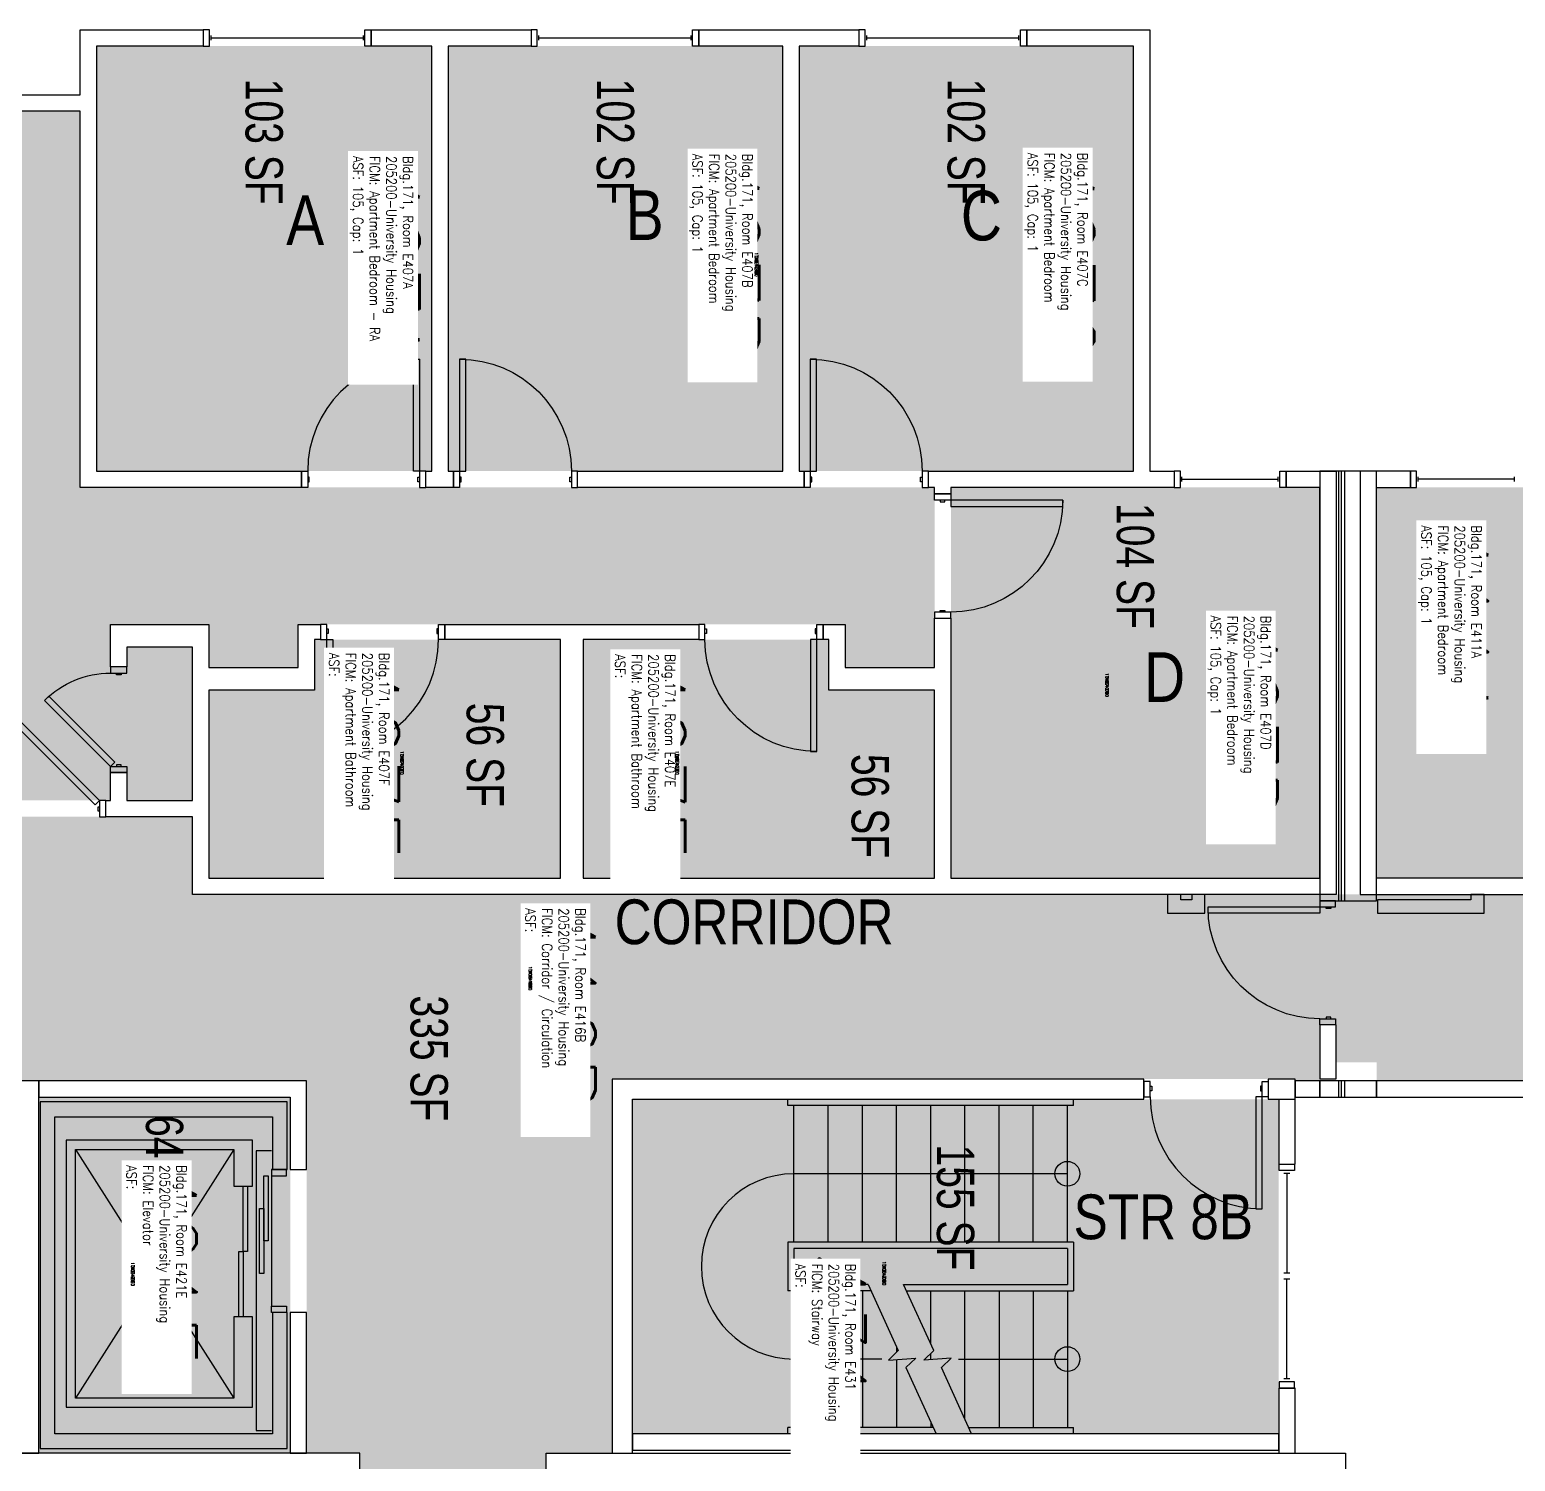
# Model space of a CAD drawing. Header units: inches. Extents: x 9163 to 12690, y -254 to 1288.
# Drawn here: x 11152.6 to 11630.7, y 826.9 to 1287.5 of the extents above; entities that cross this region are included whole.
import ezdxf
from ezdxf.enums import TextEntityAlignment as Align

# ---------------------------------------------------------------- set-up
doc = ezdxf.new("R2010")
doc.units = ezdxf.units.IN
doc.header["$LTSCALE"] = 48
doc.header["$MEASUREMENT"] = 0
for name, color, linetype in [('A-AREA-IDEN', 1, 'Continuous'), ('A-DOOR', 2, 'Continuous'), ('A-FLOR', 3, 'Continuous'), ('A-GLAZ', 1, 'Continuous'), ('A-IDEN-RNUM', 7, 'Continuous'), ('A-IDEN-SNUM', 4, 'Continuous'), ('A-IDEN-VNUM', 4, 'Continuous'), ('A-ROOM', 1, 'Continuous'), ('A-WALL', 5, 'Continuous'), ('AREA-TEXT', 3, 'Continuous'), ('Rooms-Category-Color', 7, 'Continuous'), ('Rooms-College-Color', 7, 'Continuous'), ('Rooms-Department-Color', 7, 'Continuous'), ('Rooms-Division-Color', 7, 'Continuous'), ('Rooms-Information', 7, 'Continuous')]:
    doc.layers.add(name, color=color, linetype=linetype)
doc.styles.add('AREA', font='arial.ttf', dxfattribs={"width": 0.75, "height": 12})
doc.styles.add('DIMS', font='ARIALN.TTF')
doc.styles.add('ROOMSNUMBER', font='txt.shx', dxfattribs={"height": 0.03})
doc.styles.add('ROOMVNUMBER', font='simplex.shx', dxfattribs={"width": 0.85})
doc.styles.get("Standard").update_dxf_attribs({"font": 'ARIALN.TTF'})
doc.dimstyles.new('NBA 2004', dxfattribs={"dimscale": 48, "dimtxt": 0.09375, "dimasz": 0.09375, "dimexe": 0.125, "dimexo": 0.125, "dimgap": 0.0625, "dimtad": 1, "dimdec": 3, "dimzin": 3, "dimdsep": 46, "dimlunit": 4, "dimtxsty": 'DIMS', "dimblk": 'ARCHTICK', "dimcen": 0.09375, "dimdle": 0.125, "dimclrd": 256, "dimclre": 256, "dimclrt": 2, "dimadec": 0, "dimazin": 0, "dimtfac": 0.75, "dimtdec": 3, "dimtmove": 2, "dimatfit": 2, "dimfxl": 1, "dimfrac": 2, "dimtolj": 1, "dimtzin": 0, "dimlwd": -1, "dimlwe": -1, "dimarcsym": 0})

# ---------------------------------------------------------------- blocks, each defined once
blk = doc.blocks.new('_ArchTick')
at = {"linetype": 'ByBlock', "const_width": 0.15}
blk.add_lwpolyline([(-0.5, -0.5), (0.5, 0.5)], dxfattribs=at)

msp = doc.modelspace()

# ---------------------------------------------------------------- hatches: boundary and pattern name
h = msp.add_hatch()
h.set_pattern_fill('ANSI31', color=256, style=0)
h.set_pattern_definition([(135, (11632.31471, 1660.34839), (0.088388348, 0.088388348), [])])
h.paths.add_polyline_path([(11300.84, 1076.4), (11242.11, 1076.4), (11242.11, 1067.19), (11300.84, 1067.19)], flags=9)
at = {"layer": 'Rooms-Category-Color', "true_color": 0x728ef3}
for points in [[(11282.08, 1282.26), (11174.08, 1282.26), (11174.08, 1145.51), (11282.08, 1145.51), (11282.07, 1281.81)], [(11394.96, 1282.26), (11287.33, 1282.26), (11287.32, 1145.52), (11394.96, 1145.51), (11394.94, 1281.81)], [(11400.21, 1282.26), (11507.83, 1282.26), (11507.83, 1145.51), (11400.19, 1145.52), (11400.19, 1281.81)], [(11033.33, 1144.63), (11117.48, 1144.63), (11117.48, 1039.51), (11178.6, 1039.51), (11178.6, 1048.46), (11183.85, 1048.46), (11183.85, 1039.51), (11205.05, 1039.51), (11205.05, 1088.88), (11183.85, 1088.88), (11183.85, 1082.46), (11178.6, 1082.46), (11178.6, 1096.13), (11210.3, 1096.13), (11210.3, 1082.26), (11239.05, 1082.26), (11239.05, 1096.13), (11415.08, 1096.13), (11415.08, 1082.26), (11443.83, 1082.26), (11443.83, 1140.26), (11168.83, 1140.26), (11168.83, 1261.26), (11033.33, 1261.26)], [(11567.82, 1014.51), (11567.83, 1140.26), (11449.08, 1140.26), (11449.08, 1014.51)], [(11586.1, 1014.51), (11586.08, 1140.26), (11704.83, 1140.26), (11704.83, 1014.51)], [(11323.43, 1014.51), (11210.3, 1014.51), (11210.3, 1075.01), (11244.3, 1075.01), (11244.3, 1091.26), (11323.44, 1091.26)], [(11409.82, 1091.26), (11330.69, 1091.26), (11330.69, 1014.51), (11443.82, 1014.51), (11443.83, 1075.01), (11409.83, 1075.01)]]:
    msp.add_hatch(color=171, dxfattribs=at).paths.add_polyline_path(points)
at = {"layer": 'Rooms-Category-Color', "true_color": 0xadadad}
for points in [[(11027.46, 926.93), (11069.21, 926.93), (11069.21, 930.68), (11081.21, 930.68), (11081.21, 920.62), (11134.61, 920.63), (11134.58, 949.26), (11241.71, 949.26), (11241.71, 829.5), (11258.83, 829.5), (11340.08, 829.5), (11340.08, 949.88), (11559.83, 949.88), (11559.83, 949.26), (11567.83, 949.26), (11567.83, 1009.26), (11205.05, 1009.26), (11205.05, 1034.26), (11122.73, 1034.26), (11122.73, 1009.26), (11081.21, 1009.26), (11081.21, 999.18), (11029.83, 999.18)], [(11567.83, 967.26), (11567.83, 967.26), (11573.08, 967.26), (11573.08, 955.26), (11586.08, 955.26), (11586.08, 949.26), (11718.14, 949.26), (11718.14, 925.25), (11979.46, 925.25), (11979.46, 949.26), (12351.33, 949.26), (12351.33, 915.16), (12326.33, 915.16), (12326.33, 856.04), (12351.33, 856.04), (12351.33, 233.63), (12411.33, 233.63), (12411.33, 271.26), (12411.33, 837.54), (12436.33, 837.54), (12436.33, 919.86), (12411.33, 919.86), (12411.33, 1009.26), (12297.55, 1009.26), (12297.55, 1034.26), (12215.23, 1034.26), (12215.23, 1009.26), (12031.19, 1009.26), (12031.19, 1034.26), (11948.87, 1034.26), (11948.87, 1009.26), (11567.83, 1009.26)], [(11236.46, 944.01), (11155.58, 944.01), (11155.58, 829.5), (11236.46, 829.5)], [(11346.58, 943.38), (11554.58, 943.38), (11554.58, 835.75), (11346.58, 835.75)], [(11258.83, 829.5), (11258.83, 734.86), (11233.83, 734.86), (11233.83, 652.54), (11258.83, 652.54), (11258.83, 145), (11318.83, 145), (11318.83, 173), (11318.83, 174), (11318.21, 174), (11318.21, 182.63), (11318.21, 289.5), (11318.83, 289.5), (11318.83, 329.5), (11318.21, 329.5), (11318.21, 345.38), (11318.83, 652.54), (11343.83, 652.54), (11343.83, 734.86), (11318.83, 734.86), (11318.83, 829.5)]]:
    msp.add_hatch(color=253, dxfattribs=at).paths.add_polyline_path(points)
at = {"layer": 'Rooms-College-Color', "true_color": 0xadadad}
for points in [[(11282.08, 1282.26), (11174.08, 1282.26), (11174.08, 1145.51), (11282.08, 1145.51), (11282.07, 1281.81)], [(11394.96, 1282.26), (11287.33, 1282.26), (11287.32, 1145.52), (11394.96, 1145.51), (11394.94, 1281.81)], [(11400.21, 1282.26), (11507.83, 1282.26), (11507.83, 1145.51), (11400.19, 1145.52), (11400.19, 1281.81)], [(11033.33, 1144.63), (11117.48, 1144.63), (11117.48, 1039.51), (11178.6, 1039.51), (11178.6, 1048.46), (11183.85, 1048.46), (11183.85, 1039.51), (11205.05, 1039.51), (11205.05, 1088.88), (11183.85, 1088.88), (11183.85, 1082.46), (11178.6, 1082.46), (11178.6, 1096.13), (11210.3, 1096.13), (11210.3, 1082.26), (11239.05, 1082.26), (11239.05, 1096.13), (11415.08, 1096.13), (11415.08, 1082.26), (11443.83, 1082.26), (11443.83, 1140.26), (11168.83, 1140.26), (11168.83, 1261.26), (11033.33, 1261.26)], [(11567.82, 1014.51), (11567.83, 1140.26), (11449.08, 1140.26), (11449.08, 1014.51)], [(11586.1, 1014.51), (11586.08, 1140.26), (11704.83, 1140.26), (11704.83, 1014.51)], [(11323.43, 1014.51), (11210.3, 1014.51), (11210.3, 1075.01), (11244.3, 1075.01), (11244.3, 1091.26), (11323.44, 1091.26)], [(11409.82, 1091.26), (11330.69, 1091.26), (11330.69, 1014.51), (11443.82, 1014.51), (11443.83, 1075.01), (11409.83, 1075.01)], [(11027.46, 926.93), (11069.21, 926.93), (11069.21, 930.68), (11081.21, 930.68), (11081.21, 920.62), (11134.61, 920.63), (11134.58, 949.26), (11241.71, 949.26), (11241.71, 829.5), (11258.83, 829.5), (11340.08, 829.5), (11340.08, 949.88), (11559.83, 949.88), (11559.83, 949.26), (11567.83, 949.26), (11567.83, 1009.26), (11205.05, 1009.26), (11205.05, 1034.26), (11122.73, 1034.26), (11122.73, 1009.26), (11081.21, 1009.26), (11081.21, 999.18), (11029.83, 999.18)], [(11567.83, 967.26), (11567.83, 967.26), (11573.08, 967.26), (11573.08, 955.26), (11586.08, 955.26), (11586.08, 949.26), (11718.14, 949.26), (11718.14, 925.25), (11979.46, 925.25), (11979.46, 949.26), (12351.33, 949.26), (12351.33, 915.16), (12326.33, 915.16), (12326.33, 856.04), (12351.33, 856.04), (12351.33, 233.63), (12411.33, 233.63), (12411.33, 271.26), (12411.33, 837.54), (12436.33, 837.54), (12436.33, 919.86), (12411.33, 919.86), (12411.33, 1009.26), (12297.55, 1009.26), (12297.55, 1034.26), (12215.23, 1034.26), (12215.23, 1009.26), (12031.19, 1009.26), (12031.19, 1034.26), (11948.87, 1034.26), (11948.87, 1009.26), (11567.83, 1009.26)], [(11236.46, 944.01), (11155.58, 944.01), (11155.58, 829.5), (11236.46, 829.5)], [(11346.58, 943.38), (11554.58, 943.38), (11554.58, 835.75), (11346.58, 835.75)], [(11258.83, 829.5), (11258.83, 734.86), (11233.83, 734.86), (11233.83, 652.54), (11258.83, 652.54), (11258.83, 145), (11318.83, 145), (11318.83, 173), (11318.83, 174), (11318.21, 174), (11318.21, 182.63), (11318.21, 289.5), (11318.83, 289.5), (11318.83, 329.5), (11318.21, 329.5), (11318.21, 345.38), (11318.83, 652.54), (11343.83, 652.54), (11343.83, 734.86), (11318.83, 734.86), (11318.83, 829.5)]]:
    msp.add_hatch(color=253, dxfattribs=at).paths.add_polyline_path(points)
at = {"layer": 'Rooms-Department-Color', "true_color": 0x604aed}
for points in [[(11282.08, 1282.26), (11174.08, 1282.26), (11174.08, 1145.51), (11282.08, 1145.51), (11282.07, 1281.81)], [(11394.96, 1282.26), (11287.33, 1282.26), (11287.32, 1145.52), (11394.96, 1145.51), (11394.94, 1281.81)], [(11400.21, 1282.26), (11507.83, 1282.26), (11507.83, 1145.51), (11400.19, 1145.52), (11400.19, 1281.81)], [(11033.33, 1144.63), (11117.48, 1144.63), (11117.48, 1039.51), (11178.6, 1039.51), (11178.6, 1048.46), (11183.85, 1048.46), (11183.85, 1039.51), (11205.05, 1039.51), (11205.05, 1088.88), (11183.85, 1088.88), (11183.85, 1082.46), (11178.6, 1082.46), (11178.6, 1096.13), (11210.3, 1096.13), (11210.3, 1082.26), (11239.05, 1082.26), (11239.05, 1096.13), (11415.08, 1096.13), (11415.08, 1082.26), (11443.83, 1082.26), (11443.83, 1140.26), (11168.83, 1140.26), (11168.83, 1261.26), (11033.33, 1261.26)], [(11567.82, 1014.51), (11567.83, 1140.26), (11449.08, 1140.26), (11449.08, 1014.51)], [(11586.1, 1014.51), (11586.08, 1140.26), (11704.83, 1140.26), (11704.83, 1014.51)], [(11323.43, 1014.51), (11210.3, 1014.51), (11210.3, 1075.01), (11244.3, 1075.01), (11244.3, 1091.26), (11323.44, 1091.26)], [(11409.82, 1091.26), (11330.69, 1091.26), (11330.69, 1014.51), (11443.82, 1014.51), (11443.83, 1075.01), (11409.83, 1075.01)]]:
    msp.add_hatch(color=173, dxfattribs=at).paths.add_polyline_path(points)
at = {"layer": 'Rooms-Department-Color', "true_color": 0xacacac}
for points in [[(11027.46, 926.93), (11069.21, 926.93), (11069.21, 930.68), (11081.21, 930.68), (11081.21, 920.62), (11134.61, 920.63), (11134.58, 949.26), (11241.71, 949.26), (11241.71, 829.5), (11258.83, 829.5), (11340.08, 829.5), (11340.08, 949.88), (11559.83, 949.88), (11559.83, 949.26), (11567.83, 949.26), (11567.83, 1009.26), (11205.05, 1009.26), (11205.05, 1034.26), (11122.73, 1034.26), (11122.73, 1009.26), (11081.21, 1009.26), (11081.21, 999.18), (11029.83, 999.18)], [(11567.83, 967.26), (11567.83, 967.26), (11573.08, 967.26), (11573.08, 955.26), (11586.08, 955.26), (11586.08, 949.26), (11718.14, 949.26), (11718.14, 925.25), (11979.46, 925.25), (11979.46, 949.26), (12351.33, 949.26), (12351.33, 915.16), (12326.33, 915.16), (12326.33, 856.04), (12351.33, 856.04), (12351.33, 233.63), (12411.33, 233.63), (12411.33, 271.26), (12411.33, 837.54), (12436.33, 837.54), (12436.33, 919.86), (12411.33, 919.86), (12411.33, 1009.26), (12297.55, 1009.26), (12297.55, 1034.26), (12215.23, 1034.26), (12215.23, 1009.26), (12031.19, 1009.26), (12031.19, 1034.26), (11948.87, 1034.26), (11948.87, 1009.26), (11567.83, 1009.26)], [(11236.46, 944.01), (11155.58, 944.01), (11155.58, 829.5), (11236.46, 829.5)], [(11346.58, 943.38), (11554.58, 943.38), (11554.58, 835.75), (11346.58, 835.75)], [(11258.83, 829.5), (11258.83, 734.86), (11233.83, 734.86), (11233.83, 652.54), (11258.83, 652.54), (11258.83, 145), (11318.83, 145), (11318.83, 173), (11318.83, 174), (11318.21, 174), (11318.21, 182.63), (11318.21, 289.5), (11318.83, 289.5), (11318.83, 329.5), (11318.21, 329.5), (11318.21, 345.38), (11318.83, 652.54), (11343.83, 652.54), (11343.83, 734.86), (11318.83, 734.86), (11318.83, 829.5)]]:
    msp.add_hatch(color=253, dxfattribs=at).paths.add_polyline_path(points)
at = {"layer": 'Rooms-Division-Color', "true_color": 0x604aed}
for points in [[(11282.08, 1282.26), (11174.08, 1282.26), (11174.08, 1145.51), (11282.08, 1145.51), (11282.07, 1281.81)], [(11394.96, 1282.26), (11287.33, 1282.26), (11287.32, 1145.52), (11394.96, 1145.51), (11394.94, 1281.81)], [(11400.21, 1282.26), (11507.83, 1282.26), (11507.83, 1145.51), (11400.19, 1145.52), (11400.19, 1281.81)], [(11033.33, 1144.63), (11117.48, 1144.63), (11117.48, 1039.51), (11178.6, 1039.51), (11178.6, 1048.46), (11183.85, 1048.46), (11183.85, 1039.51), (11205.05, 1039.51), (11205.05, 1088.88), (11183.85, 1088.88), (11183.85, 1082.46), (11178.6, 1082.46), (11178.6, 1096.13), (11210.3, 1096.13), (11210.3, 1082.26), (11239.05, 1082.26), (11239.05, 1096.13), (11415.08, 1096.13), (11415.08, 1082.26), (11443.83, 1082.26), (11443.83, 1140.26), (11168.83, 1140.26), (11168.83, 1261.26), (11033.33, 1261.26)], [(11567.82, 1014.51), (11567.83, 1140.26), (11449.08, 1140.26), (11449.08, 1014.51)], [(11586.1, 1014.51), (11586.08, 1140.26), (11704.83, 1140.26), (11704.83, 1014.51)], [(11323.43, 1014.51), (11210.3, 1014.51), (11210.3, 1075.01), (11244.3, 1075.01), (11244.3, 1091.26), (11323.44, 1091.26)], [(11409.82, 1091.26), (11330.69, 1091.26), (11330.69, 1014.51), (11443.82, 1014.51), (11443.83, 1075.01), (11409.83, 1075.01)]]:
    msp.add_hatch(color=173, dxfattribs=at).paths.add_polyline_path(points)
at = {"layer": 'Rooms-Division-Color', "true_color": 0xadadad}
for points in [[(11027.46, 926.93), (11069.21, 926.93), (11069.21, 930.68), (11081.21, 930.68), (11081.21, 920.62), (11134.61, 920.63), (11134.58, 949.26), (11241.71, 949.26), (11241.71, 829.5), (11258.83, 829.5), (11340.08, 829.5), (11340.08, 949.88), (11559.83, 949.88), (11559.83, 949.26), (11567.83, 949.26), (11567.83, 1009.26), (11205.05, 1009.26), (11205.05, 1034.26), (11122.73, 1034.26), (11122.73, 1009.26), (11081.21, 1009.26), (11081.21, 999.18), (11029.83, 999.18)], [(11567.83, 967.26), (11567.83, 967.26), (11573.08, 967.26), (11573.08, 955.26), (11586.08, 955.26), (11586.08, 949.26), (11718.14, 949.26), (11718.14, 925.25), (11979.46, 925.25), (11979.46, 949.26), (12351.33, 949.26), (12351.33, 915.16), (12326.33, 915.16), (12326.33, 856.04), (12351.33, 856.04), (12351.33, 233.63), (12411.33, 233.63), (12411.33, 271.26), (12411.33, 837.54), (12436.33, 837.54), (12436.33, 919.86), (12411.33, 919.86), (12411.33, 1009.26), (12297.55, 1009.26), (12297.55, 1034.26), (12215.23, 1034.26), (12215.23, 1009.26), (12031.19, 1009.26), (12031.19, 1034.26), (11948.87, 1034.26), (11948.87, 1009.26), (11567.83, 1009.26)], [(11236.46, 944.01), (11155.58, 944.01), (11155.58, 829.5), (11236.46, 829.5)], [(11346.58, 943.38), (11554.58, 943.38), (11554.58, 835.75), (11346.58, 835.75)], [(11258.83, 829.5), (11258.83, 734.86), (11233.83, 734.86), (11233.83, 652.54), (11258.83, 652.54), (11258.83, 145), (11318.83, 145), (11318.83, 173), (11318.83, 174), (11318.21, 174), (11318.21, 182.63), (11318.21, 289.5), (11318.83, 289.5), (11318.83, 329.5), (11318.21, 329.5), (11318.21, 345.38), (11318.83, 652.54), (11343.83, 652.54), (11343.83, 734.86), (11318.83, 734.86), (11318.83, 829.5)]]:
    msp.add_hatch(color=253, dxfattribs=at).paths.add_polyline_path(points)

# ---------------------------------------------------------------- linework, layer by layer
at = {"layer": 'A-DOOR'}
for p, q in [((11531.83, 1003.26), (11531.83, 1005.26)), ((11531.83, 1005.26), (11567.83, 1005.26)), ((11572.83, 1007.26), (11567.83, 1007.26)), ((11567.83, 1007.26), (11567.83, 1005.26)), ((11567.83, 1005.26), (11567.83, 1003.26)), ((11567.83, 1005.26), (11572.83, 1005.26)), ((11569.83, 1004.76), (11569.83, 1005.26)), ((11569.83, 1005.26), (11571.33, 1005.26)), ((11571.33, 1004.76), (11569.83, 1004.76)), ((11571.33, 1005.26), (11571.33, 1004.76)), ((11572.83, 1005.26), (11572.83, 1007.26)), ((11567.83, 1003.26), (11531.83, 1003.26)), ((11567.83, 967.26), (11567.83, 969.26)), ((11567.83, 969.26), (11572.83, 969.26)), ((11572.83, 967.26), (11567.83, 967.26)), ((11571.33, 969.76), (11569.83, 969.76)), ((11569.83, 969.76), (11569.83, 969.26)), ((11569.83, 969.26), (11571.33, 969.26)), ((11571.33, 969.26), (11571.33, 969.76)), ((11572.83, 969.26), (11572.83, 967.26)), ((11230.46, 926.76), (11225.46, 926.76)), ((11225.46, 926.76), (11225.46, 836.76)), ((11235.21, 920.76), (11230.46, 920.76)), ((11230.46, 920.76), (11230.46, 918.76)), ((11230.46, 918.76), (11230.46, 876.76)), ((11230.46, 918.76), (11235.21, 918.76)), ((11235.21, 918.76), (11235.21, 920.76)), ((11221.33, 915.35), (11222.71, 915.35)), ((11221.33, 894.35), (11221.33, 915.35)), ((11222.71, 915.35), (11222.71, 894.35)), ((11219.96, 894.35), (11221.33, 894.35)), ((11219.96, 873.35), (11219.96, 894.35)), ((11221.33, 894.35), (11221.33, 873.35)), ((11222.71, 894.35), (11221.33, 894.35)), ((11230.46, 874.76), (11230.46, 876.76)), ((11230.46, 876.76), (11235.21, 876.76)), ((11235.21, 876.76), (11235.21, 874.76)), ((11221.33, 873.35), (11219.96, 873.35)), ((11235.21, 874.76), (11230.46, 874.76)), ((11225.46, 836.76), (11230.46, 836.76))]:
    msp.add_line(p, q, dxfattribs=at)
for points in [[(11278.08, 1145.51), (11276.08, 1145.51), (11276.08, 1181.51), (11278.08, 1181.51)], [(11290.96, 1145.51), (11292.96, 1145.51), (11292.96, 1181.51), (11290.96, 1181.51)], [(11403.83, 1145.51), (11405.83, 1145.51), (11405.83, 1181.51), (11403.83, 1181.51)], [(11242.08, 1140.26), (11240.08, 1140.26), (11240.08, 1145.51), (11242.08, 1145.51)], [(11242.08, 1142.01), (11242.58, 1142.01), (11242.58, 1143.51), (11242.08, 1143.51)], [(11278.08, 1142.01), (11277.58, 1142.01), (11277.58, 1143.51), (11278.08, 1143.51)], [(11278.08, 1140.26), (11280.08, 1140.26), (11280.08, 1145.51), (11278.08, 1145.51)], [(11290.96, 1140.26), (11288.96, 1140.26), (11288.96, 1145.51), (11290.96, 1145.51)], [(11290.96, 1142.01), (11291.46, 1142.01), (11291.46, 1143.51), (11290.96, 1143.51)], [(11326.96, 1142.01), (11326.46, 1142.01), (11326.46, 1143.51), (11326.96, 1143.51)], [(11326.96, 1140.26), (11328.96, 1140.26), (11328.96, 1145.51), (11326.96, 1145.51)], [(11403.83, 1140.26), (11401.83, 1140.26), (11401.83, 1145.51), (11403.83, 1145.51)], [(11403.83, 1142.01), (11404.33, 1142.01), (11404.33, 1143.51), (11403.83, 1143.51)], [(11439.83, 1142.01), (11439.33, 1142.01), (11439.33, 1143.51), (11439.83, 1143.51)], [(11439.83, 1140.26), (11441.83, 1140.26), (11441.83, 1145.51), (11439.83, 1145.51)], [(11443.83, 1136.13), (11443.83, 1138.13), (11449.08, 1138.13), (11449.08, 1136.13)], [(11445.58, 1136.13), (11445.58, 1135.63), (11447.08, 1135.63), (11447.08, 1136.13)], [(11449.08, 1136.13), (11449.08, 1134.13), (11485.08, 1134.13), (11485.08, 1136.13)], [(11443.83, 1100.13), (11443.83, 1098.13), (11449.08, 1098.13), (11449.08, 1100.13)], [(11445.58, 1100.13), (11445.58, 1100.63), (11447.08, 1100.63), (11447.08, 1100.13)], [(11248.19, 1096.13), (11246.19, 1096.13), (11246.19, 1091.26), (11248.19, 1091.26)], [(11284.19, 1096.13), (11286.19, 1096.13), (11286.19, 1091.26), (11284.19, 1091.26)], [(11369.94, 1096.13), (11367.94, 1096.13), (11367.94, 1091.26), (11369.94, 1091.26)], [(11405.94, 1096.13), (11407.94, 1096.13), (11407.94, 1091.26), (11405.94, 1091.26)], [(11248.19, 1094.76), (11248.69, 1094.76), (11248.69, 1093.26), (11248.19, 1093.26)], [(11248.19, 1091.26), (11250.19, 1091.26), (11250.19, 1055.26), (11248.19, 1055.26)], [(11284.19, 1094.76), (11283.69, 1094.76), (11283.69, 1093.26), (11284.19, 1093.26)], [(11369.94, 1094.76), (11370.44, 1094.76), (11370.44, 1093.26), (11369.94, 1093.26)], [(11405.94, 1091.26), (11403.94, 1091.26), (11403.94, 1055.26), (11405.94, 1055.26)], [(11405.94, 1094.76), (11405.44, 1094.76), (11405.44, 1093.26), (11405.94, 1093.26)], [(11183.85, 1080.46), (11183.85, 1082.46), (11178.6, 1082.46), (11178.6, 1080.46)], [(11182.1, 1080.46), (11182.1, 1079.96), (11180.6, 1079.96), (11180.6, 1080.46)], [(11178.6, 1050.46), (11180.02, 1051.87), (11158.8, 1073.08), (11157.39, 1071.67)], [(11175.11, 1039.51), (11173.7, 1038.09), (11148.24, 1063.55), (11149.66, 1064.96)], [(11183.85, 1050.46), (11183.85, 1048.46), (11178.6, 1048.46), (11178.6, 1050.46)], [(11182.1, 1050.46), (11182.1, 1050.96), (11180.6, 1050.96), (11180.6, 1050.46)], [(11175.11, 1036.01), (11174.61, 1036.01), (11174.61, 1037.51), (11175.11, 1037.51)], [(11175.11, 1034.26), (11177.11, 1034.26), (11177.11, 1039.51), (11175.11, 1039.51)], [(11513.21, 949.13), (11511.21, 949.13), (11511.21, 944.13), (11513.21, 944.13)], [(11513.21, 947.63), (11513.71, 947.63), (11513.71, 946.13), (11513.21, 946.13)], [(11549.21, 947.63), (11548.71, 947.63), (11548.71, 946.13), (11549.21, 946.13)], [(11549.21, 949.13), (11551.21, 949.13), (11551.21, 944.13), (11549.21, 944.13)], [(11549.21, 944.13), (11547.21, 944.13), (11547.21, 908.13), (11549.21, 908.13)], [(11227.96, 918.76), (11229.33, 918.76), (11229.33, 897.76), (11227.96, 897.76)], [(11226.58, 908.26), (11227.96, 908.26), (11227.96, 887.26), (11226.58, 887.26)]]:
    msp.add_lwpolyline(points, close=True, dxfattribs=at)
for centre, start, end in [((11278.08, 1145.51), 90, 180), ((11248.19, 1091.26), 270, 0), ((11549.21, 944.13), 180, 270)]:
    msp.add_arc(centre, 36, start, end, dxfattribs=at)
at = {"layer": 'A-DOOR', "extrusion": (0, 0, -1)}
for centre, radius, start, end in [((-11290.96, 1145.51), 36, 90, 180), ((-11403.83, 1145.51), 36, 90, 180), ((-11449.08, 1136.13), 36, 180, 270), ((-11405.94, 1091.26), 36, 270, 0), ((-11178.6, 1050.46), 30, 45, 90), ((-11567.83, 1005.26), 36, 270, 0)]:
    msp.add_arc(centre, radius, start, end, dxfattribs=at)
at = {"layer": 'A-FLOR'}
for p, q in [((11396.58, 941.38), (11396.58, 943.38)), ((11488.58, 941.38), (11488.58, 943.38)), ((11488.58, 941.38), (11396.58, 941.38)), ((11398.58, 897.38), (11398.58, 941.38)), ((11409.58, 897.38), (11409.58, 941.38)), ((11420.58, 897.38), (11420.58, 941.38)), ((11431.58, 897.38), (11431.58, 941.38)), ((11442.58, 897.38), (11442.58, 941.38)), ((11453.58, 897.38), (11453.58, 941.38)), ((11464.58, 897.38), (11464.58, 941.38)), ((11475.58, 897.38), (11475.58, 941.38)), ((11486.58, 897.38), (11486.58, 941.38)), ((11486.58, 919.38), (11398.58, 919.38)), ((11396.58, 897.38), (11396.58, 881.75)), ((11488.58, 897.38), (11396.58, 897.38)), ((11398.58, 895.38), (11398.58, 883.75)), ((11486.58, 895.38), (11398.58, 895.38)), ((11486.58, 895.38), (11486.58, 883.75)), ((11488.58, 897.38), (11488.58, 881.75)), ((11423.36, 881.75), (11396.58, 881.75)), ((11422.45, 883.75), (11398.58, 883.75)), ((11398.58, 881.75), (11398.58, 837.75)), ((11409.58, 881.75), (11409.58, 837.75)), ((11420.58, 881.75), (11420.58, 837.75)), ((11433.85, 883.75), (11486.58, 883.75)), ((11434.76, 881.75), (11488.58, 881.75)), ((11442.58, 864.58), (11442.58, 881.75)), ((11453.58, 840.43), (11453.58, 881.75)), ((11464.58, 881.75), (11464.58, 837.75)), ((11464.58, 881.75), (11464.58, 837.75)), ((11475.58, 881.75), (11475.58, 837.75)), ((11486.58, 881.75), (11486.58, 837.75)), ((11431.58, 863.71), (11431.58, 861.94)), ((11442.58, 859.58), (11442.58, 861.55)), ((11431.58, 859.62), (11431.58, 837.75)), ((11396.58, 835.75), (11396.58, 837.75)), ((11443.4, 837.75), (11396.58, 837.75)), ((11442.58, 839.56), (11442.58, 837.75)), ((11454.8, 837.75), (11488.58, 837.75)), ((11488.58, 835.75), (11488.58, 837.75))]:
    msp.add_line(p, q, dxfattribs=at)
for points in [[(11422.45, 883.75), (11432.15, 862.49), (11429.02, 859.43), (11437.76, 860.09), (11434.63, 857.03), (11444.32, 835.75)], [(11455.72, 835.75), (11446.01, 857.02), (11449.15, 860.08), (11440.4, 859.42), (11443.54, 862.48), (11433.85, 883.75)]]:
    msp.add_lwpolyline(points, dxfattribs=at)
for centre in [(11486.58, 919.38), (11486.58, 859.75)]:
    msp.add_circle(centre, 4, dxfattribs=at)
msp.add_arc((11398.58, 889.57), 29.81, 90, 270, dxfattribs=at)
at = {"layer": 'A-GLAZ'}
for p, q in [((11210.99, 1284.13), (11210.99, 1285.63)), ((11210.99, 1284.88), (11259.99, 1284.88)), ((11259.99, 1284.13), (11259.99, 1285.63)), ((11316.46, 1284.13), (11316.46, 1285.63)), ((11316.46, 1284.88), (11365.46, 1284.88)), ((11365.46, 1284.13), (11365.46, 1285.63)), ((11421.98, 1284.13), (11421.98, 1285.63)), ((11421.98, 1284.88), (11470.98, 1284.88)), ((11470.98, 1284.13), (11470.98, 1285.63)), ((11523.45, 1142.13), (11523.45, 1143.63)), ((11523.45, 1142.88), (11554.45, 1142.88)), ((11554.45, 1142.13), (11554.45, 1143.63)), ((11599.46, 1142.13), (11599.46, 1143.63)), ((11630.46, 1142.88), (11599.46, 1142.88)), ((11630.46, 1142.13), (11630.46, 1143.63)), ((11558.21, 919.44), (11556.21, 919.44)), ((11557.21, 919.44), (11557.21, 887.44)), ((11558.21, 887.44), (11556.21, 887.44)), ((11558.21, 885.44), (11556.21, 885.44)), ((11557.21, 853.44), (11557.21, 885.44)), ((11558.21, 853.44), (11556.21, 853.44))]:
    msp.add_line(p, q, dxfattribs=at)
for points in [[(11210.49, 1287.51), (11208.49, 1287.51), (11208.49, 1282.26), (11210.49, 1282.26)], [(11260.49, 1287.51), (11262.49, 1287.51), (11262.49, 1282.26), (11260.49, 1282.26)], [(11315.96, 1287.51), (11313.96, 1287.51), (11313.96, 1282.26), (11315.96, 1282.26)], [(11365.96, 1287.51), (11367.96, 1287.51), (11367.96, 1282.26), (11365.96, 1282.26)], [(11421.48, 1287.51), (11419.48, 1287.51), (11419.48, 1282.26), (11421.48, 1282.26)], [(11471.48, 1287.51), (11473.48, 1287.51), (11473.48, 1282.26), (11471.48, 1282.26)], [(11522.95, 1145.51), (11520.95, 1145.51), (11520.95, 1140.26), (11522.95, 1140.26)], [(11554.95, 1145.51), (11556.95, 1145.51), (11556.95, 1140.26), (11554.95, 1140.26)], [(11598.96, 1145.51), (11596.96, 1145.51), (11596.96, 1140.26), (11598.96, 1140.26)], [(11554.71, 920.44), (11554.71, 922.44), (11559.71, 922.44), (11559.71, 920.44)], [(11554.71, 852.44), (11554.71, 850.44), (11559.71, 850.44), (11559.71, 852.44)]]:
    msp.add_lwpolyline(points, close=True, dxfattribs=at)
at = {"layer": 'A-WALL'}
for p, q in [((11168.83, 1287.51), (11208.49, 1287.51)), ((11168.83, 1266.51), (11168.83, 1287.51)), ((11208.49, 1287.51), (11208.49, 1282.26)), ((11262.49, 1287.51), (11313.96, 1287.51)), ((11262.49, 1282.26), (11262.49, 1287.51)), ((11313.96, 1287.51), (11313.96, 1282.26)), ((11367.96, 1282.26), (11367.96, 1287.51)), ((11367.96, 1287.51), (11419.48, 1287.51)), ((11419.48, 1287.51), (11419.48, 1282.26)), ((11473.48, 1287.51), (11513.08, 1287.51)), ((11473.48, 1282.26), (11473.48, 1287.51)), ((11513.08, 1287.51), (11513.08, 1145.51)), ((11208.49, 1282.26), (11174.08, 1282.26)), ((11174.08, 1282.26), (11174.08, 1145.51)), ((11282.08, 1282.26), (11262.49, 1282.26)), ((11282.08, 1145.51), (11282.08, 1282.26)), ((11313.96, 1282.26), (11287.33, 1282.26)), ((11287.33, 1282.26), (11287.33, 1145.51)), ((11394.96, 1282.26), (11367.96, 1282.26)), ((11394.96, 1145.51), (11394.96, 1282.26)), ((11400.21, 1282.26), (11400.21, 1145.51)), ((11419.48, 1282.26), (11400.21, 1282.26)), ((11507.83, 1282.26), (11473.48, 1282.26)), ((11507.83, 1145.51), (11507.83, 1282.26)), ((11137.45, 1266.51), (11168.83, 1266.51)), ((11168.83, 1261.26), (11137.45, 1261.26)), ((11168.83, 1140.26), (11168.83, 1261.26)), ((11174.08, 1145.51), (11240.08, 1145.51)), ((11240.08, 1145.51), (11240.08, 1140.26)), ((11280.08, 1145.51), (11282.08, 1145.51)), ((11280.08, 1140.26), (11280.08, 1145.51)), ((11287.33, 1145.51), (11288.96, 1145.51)), ((11288.96, 1145.51), (11288.96, 1140.26)), ((11328.96, 1145.51), (11394.96, 1145.51)), ((11328.96, 1140.26), (11328.96, 1145.51)), ((11400.21, 1145.51), (11401.83, 1145.51)), ((11401.83, 1145.51), (11401.83, 1140.26)), ((11441.83, 1145.51), (11507.83, 1145.51)), ((11441.83, 1140.26), (11441.83, 1145.51)), ((11513.08, 1145.51), (11520.95, 1145.51)), ((11520.95, 1145.51), (11520.95, 1140.26)), ((11556.95, 1145.51), (11573.08, 1145.51)), ((11556.95, 1140.26), (11556.95, 1145.51)), ((11567.83, 1145.51), (11567.83, 1007.26)), ((11586.08, 1145.51), (11567.83, 1145.51)), ((11573.08, 1145.51), (11573.08, 1009.26)), ((11573.83, 1145.51), (11573.83, 1007.26)), ((11574.83, 1007.26), (11574.83, 1145.51)), ((11575.83, 1007.26), (11575.83, 1145.51)), ((11596.96, 1145.51), (11580.83, 1145.51)), ((11580.83, 1145.51), (11580.83, 1009.26)), ((11586.08, 1007.26), (11586.08, 1145.51)), ((11596.96, 1140.26), (11596.96, 1145.51)), ((11240.08, 1140.26), (11168.83, 1140.26)), ((11288.96, 1140.26), (11280.08, 1140.26)), ((11401.83, 1140.26), (11328.96, 1140.26)), ((11443.83, 1140.26), (11441.83, 1140.26)), ((11443.83, 1138.13), (11443.83, 1140.26)), ((11449.08, 1138.13), (11443.83, 1138.13)), ((11512.46, 1140.26), (11449.08, 1140.26)), ((11449.08, 1140.26), (11449.08, 1138.13)), ((11520.95, 1140.26), (11512.46, 1140.26)), ((11567.83, 1140.26), (11556.95, 1140.26)), ((11567.83, 1014.51), (11567.83, 1140.26)), ((11586.08, 1140.26), (11596.96, 1140.26)), ((11586.08, 1014.51), (11586.08, 1140.26)), ((11178.6, 1096.13), (11210.3, 1096.13)), ((11178.6, 1082.46), (11178.6, 1096.13)), ((11210.3, 1096.13), (11210.3, 1082.26)), ((11239.05, 1096.13), (11246.19, 1096.13)), ((11239.05, 1082.26), (11239.05, 1096.13)), ((11246.19, 1096.13), (11246.19, 1091.26)), ((11286.19, 1096.13), (11367.94, 1096.13)), ((11286.19, 1091.26), (11286.19, 1096.13)), ((11367.94, 1096.13), (11367.94, 1091.26)), ((11407.94, 1096.13), (11415.08, 1096.13)), ((11407.94, 1091.26), (11407.94, 1096.13)), ((11415.08, 1096.13), (11415.08, 1082.26)), ((11443.83, 1095.51), (11443.83, 1098.13)), ((11443.83, 1098.13), (11449.08, 1098.13)), ((11443.83, 1082.26), (11443.83, 1095.51)), ((11449.08, 1098.13), (11449.08, 1095.51)), ((11449.08, 1095.51), (11449.08, 1014.51)), ((11246.19, 1091.26), (11244.3, 1091.26)), ((11244.3, 1091.26), (11244.3, 1075.01)), ((11323.44, 1091.26), (11286.19, 1091.26)), ((11323.44, 1014.51), (11323.44, 1091.26)), ((11367.94, 1091.26), (11330.69, 1091.26)), ((11330.69, 1091.26), (11330.69, 1014.51)), ((11409.83, 1091.26), (11407.94, 1091.26)), ((11409.83, 1075.01), (11409.83, 1091.26)), ((11205.05, 1088.88), (11183.85, 1088.88)), ((11183.85, 1088.88), (11183.85, 1082.46)), ((11205.05, 1039.51), (11205.05, 1088.88)), ((11183.85, 1082.46), (11178.6, 1082.46)), ((11210.3, 1082.26), (11239.05, 1082.26)), ((11415.08, 1082.26), (11443.83, 1082.26)), ((11244.3, 1075.01), (11210.3, 1075.01)), ((11210.3, 1075.01), (11210.3, 1014.51)), ((11443.83, 1075.01), (11409.83, 1075.01)), ((11443.83, 1014.51), (11443.83, 1075.01)), ((11178.6, 1039.51), (11178.6, 1048.46)), ((11178.6, 1048.46), (11183.85, 1048.46)), ((11183.85, 1048.46), (11183.85, 1039.51)), ((11177.11, 1039.51), (11178.6, 1039.51)), ((11177.11, 1034.26), (11177.11, 1039.51)), ((11183.85, 1039.51), (11205.05, 1039.51)), ((11205.05, 1034.26), (11177.11, 1034.26)), ((11205.05, 1009.26), (11205.05, 1034.26)), ((11210.3, 1014.51), (11323.44, 1014.51)), ((11330.69, 1014.51), (11443.83, 1014.51)), ((11449.08, 1014.51), (11567.83, 1014.51)), ((11704.83, 1014.51), (11586.08, 1014.51)), ((11444.46, 1009.26), (11205.05, 1009.26)), ((11573.08, 1009.26), (11444.46, 1009.26)), ((11523.08, 1009.26), (11518.83, 1009.26)), ((11518.83, 1009.26), (11518.83, 1003.26)), ((11523.08, 1007.51), (11523.08, 1009.26)), ((11530.83, 1009.26), (11526.58, 1009.26)), ((11526.58, 1009.26), (11526.58, 1007.51)), ((11530.83, 1003.26), (11530.83, 1009.26)), ((11580.83, 1009.26), (11709.46, 1009.26)), ((11620.67, 1009.26), (11616.42, 1009.26)), ((11616.42, 1009.26), (11616.42, 1007.51)), ((11620.67, 1003.26), (11620.67, 1009.26)), ((11526.58, 1007.51), (11523.08, 1007.51)), ((11567.83, 1007.26), (11586.08, 1007.26)), ((11616.42, 1007.51), (11586.33, 1007.51)), ((11586.33, 1007.51), (11586.33, 1003.26)), ((11518.83, 1003.26), (11530.83, 1003.26)), ((11586.33, 1003.26), (11620.67, 1003.26)), ((11567.83, 967.26), (11567.83, 949.91)), ((11573.08, 967.26), (11567.83, 967.26)), ((11573.08, 949.91), (11573.08, 967.26)), ((11155.58, 949.26), (11134.58, 949.26)), ((11155.58, 829.5), (11155.58, 949.26)), ((11241.71, 949.26), (11155.58, 949.26)), ((11155.58, 949.26), (11155.58, 944.01)), ((11241.71, 920.76), (11241.71, 949.26)), ((11340.08, 949.88), (11340.08, 829.5)), ((11511.21, 949.88), (11340.08, 949.88)), ((11511.21, 943.38), (11511.21, 949.88)), ((11551.21, 949.88), (11551.21, 943.38)), ((11559.83, 949.88), (11551.21, 949.88)), ((11559.83, 943.38), (11559.83, 949.88)), ((11567.83, 949.26), (11559.83, 949.26)), ((11559.83, 949.26), (11559.83, 944.01)), ((11567.83, 949.91), (11573.08, 949.91)), ((11567.83, 944.01), (11567.83, 949.26)), ((11567.83, 949.26), (11567.83, 944.01)), ((11586.08, 949.26), (11567.83, 949.26)), ((11573.83, 949.26), (11573.83, 944.01)), ((11574.83, 944.01), (11574.83, 949.26)), ((11575.83, 944.01), (11575.83, 949.26)), ((11682.89, 949.26), (11586.08, 949.26)), ((11586.08, 949.26), (11586.08, 944.01)), ((11586.08, 944.01), (11586.08, 949.26)), ((11155.58, 944.01), (11236.46, 944.01)), ((11155.96, 942.51), (11155.96, 831.01)), ((11235.46, 942.51), (11155.96, 942.51)), ((11235.46, 920.76), (11235.46, 942.51)), ((11236.46, 944.01), (11236.46, 920.76)), ((11346.58, 829.5), (11346.58, 943.38)), ((11346.58, 943.38), (11511.21, 943.38)), ((11551.21, 943.38), (11559.83, 943.38)), ((11554.58, 943.38), (11554.58, 922.44)), ((11559.83, 944.01), (11567.83, 944.01)), ((11559.83, 922.44), (11559.83, 943.38)), ((11567.83, 944.01), (11586.08, 944.01)), ((11586.08, 944.01), (11682.89, 944.01)), ((11160.71, 835.76), (11160.71, 937.76)), ((11160.71, 937.76), (11230.71, 937.76)), ((11230.71, 937.76), (11230.71, 920.76)), ((11224.33, 930.24), (11164.35, 930.24)), ((11164.35, 930.24), (11164.35, 844.24)), ((11224.33, 915.35), (11224.33, 930.24)), ((11218.33, 927.24), (11167.33, 847.24)), ((11167.33, 927.24), (11218.33, 847.24)), ((11167.35, 927.24), (11218.33, 927.24)), ((11167.35, 847.24), (11167.35, 927.24)), ((11218.33, 927.24), (11218.33, 915.35)), ((11230.71, 920.76), (11235.46, 920.76)), ((11236.46, 920.76), (11241.71, 920.76)), ((11554.58, 922.44), (11559.83, 922.44)), ((11218.33, 915.35), (11224.33, 915.35)), ((11224.33, 873.35), (11218.33, 873.35)), ((11218.33, 873.35), (11218.33, 847.24)), ((11224.33, 844.24), (11224.33, 873.35)), ((11230.71, 874.76), (11230.71, 835.76)), ((11235.46, 874.76), (11230.71, 874.76)), ((11235.46, 831.01), (11235.46, 874.76)), ((11241.71, 874.76), (11236.46, 874.76)), ((11236.46, 874.76), (11236.46, 829.5)), ((11241.71, 829.5), (11241.71, 874.76)), ((11218.33, 847.24), (11167.35, 847.24)), ((11554.58, 850.44), (11554.58, 829.5)), ((11559.83, 850.44), (11554.58, 850.44)), ((11559.83, 829.5), (11559.83, 850.44)), ((11164.35, 844.24), (11224.33, 844.24)), ((11230.71, 835.76), (11160.71, 835.76)), ((11554.58, 835.75), (11346.58, 835.75)), ((11346.58, 835.75), (11346.58, 830.5)), ((11554.58, 830.5), (11554.58, 835.75)), ((11258.83, 829.5), (11001.58, 829.5)), ((11149.08, 829.5), (11155.58, 829.5)), ((11155.96, 831.01), (11235.46, 831.01)), ((11236.46, 829.5), (11241.71, 829.5)), ((11258.83, 734.86), (11258.83, 829.5)), ((11318.83, 734.86), (11318.83, 829.5)), ((11318.83, 829.5), (11576.08, 829.5)), ((11340.08, 829.5), (11346.58, 829.5)), ((11346.58, 830.5), (11554.58, 830.5)), ((11554.58, 829.5), (11559.83, 829.5)), ((11576.08, 829.5), (11576.08, 792.14))]:
    msp.add_line(p, q, dxfattribs=at)

# ---------------------------------------------------------------- texts
at = {"layer": 'A-AREA-IDEN'}
for s, p in [('CORRIDOR', (11385.75, 993.26)), ('STR 8B', (11517.43, 898.33))]:
    msp.add_text(s, height=14.4, dxfattribs=at).set_placement(p, align=Align.CENTER)
at = {"layer": 'A-IDEN-RNUM', "style": 'ROOMSNUMBER', "width": 0.85}
for s, p in [('0407-A0', (11256.96, 1215.98)), ('0407-B0', (11386.52, 1211.97)), ('0407-C0', (11483.52, 1214.98)), ('0407-D0', (11499.33, 1076.64)), ('0407-F0', (11272.41, 1051.62)), ('0407-E0', (11360.98, 1051.62)), ('0416-B0', (11313.72, 982.27)), ('0421-E0', (11185.8, 887.1)), ('0431-00', (11427.6, 887.38))]:
    msp.add_text(s, height=1, rotation=270, dxfattribs=at).set_placement(p, align=Align.MIDDLE_CENTER)
at = {"layer": 'A-IDEN-SNUM', "style": 'ROOMSNUMBER', "width": 0.85}
for s, p in [('1710E407A0', (11256.96, 1215.98)), ('1710E407B0', (11386.52, 1211.97)), ('1710E407C0', (11483.52, 1214.98)), ('1710E407D0', (11499.33, 1076.64)), ('1710E407F0', (11272.41, 1051.62)), ('1710E407E0', (11360.98, 1051.62)), ('1710E416B0', (11313.72, 982.27)), ('1710E421E0', (11185.8, 887.1)), ('1710E43100', (11427.6, 887.38))]:
    msp.add_text(s, height=1, rotation=270, dxfattribs=at).set_placement(p, align=Align.MIDDLE_CENTER)
at = {"layer": 'A-IDEN-VNUM', "style": 'ROOMVNUMBER', "width": 0.85}
for s, p in [('407B', (11376.11, 1213.9)), ('407C', (11483.98, 1213.77)), ('407A', (11266.86, 1212.27)), ('411A', (11610.7, 1097.08)), ('407D', (11542.92, 1065.29)), ('407F', (11260.21, 1053.79)), ('407E', (11352.32, 1053.34)), ('416B', (11323.43, 972.97)), ('421E', (11195.06, 890.73)), ('431', (11410.33, 869.96))]:
    msp.add_text(s, height=22.5, rotation=270, dxfattribs=at).set_placement(p, align=Align.MIDDLE_CENTER)
at = {"layer": 'A-ROOM', "char_height": 16, "width": 16.4244, "attachment_point": 1}
for s, insert in [('{\\C1;A}', (11235.17, 1234.21)), ('{\\C1;B}', (11344.41, 1235.83)), ('{\\C1;C}', (11452.29, 1235.7)), ('{\\C1;D}', (11511.23, 1087.22))]:
    msp.add_mtext(s, dxfattribs=dict(at, insert=insert))
at = {"layer": 'AREA-TEXT', "style": 'AREA', "width": 0.75}
for s, p in [('103 SF', (11228.08, 1251.47)), ('102 SF', (11341.14, 1251.47)), ('102 SF', (11454.01, 1251.47)), ('104 SF', (11508.46, 1114.97)), ('56 SF', (11299.24, 1054.18)), ('56 SF', (11423.12, 1037.72)), ('335 SF', (11281.19, 956.52)), ('64 SF', (11196.02, 921.5)), ('155 SF', (11450.58, 908.55))]:
    msp.add_text(s, height=12, rotation=270, dxfattribs=at).set_placement(p, align=Align.MIDDLE_CENTER)

# ---------------------------------------------------------------- leaders
at = {"layer": 'A-FLOR'}
for points in [[(11426.87, 859.75), (11398.58, 859.75)], [(11451.52, 859.75), (11486.58, 859.75)]]:
    msp.add_leader(points, dimstyle='NBA 2004', override={"dimscale": 96, "dimasz": 0.09375, "dimgap": 0.0625, "dimtad": 0}, dxfattribs=at)

# ---------------------------------------------------------------- next in the draw order: texts
at = {"layer": 'Rooms-Information', "width": 72, "attachment_point": 7, "rotation": 270, "style": 'ROOMVNUMBER', "bg_fill": 3, "box_fill_scale": 1.5, "bg_fill_color": 256, "bg_fill_true_color": 13158600, "bg_fill_transparency": 0}
for s, insert, char_height in [('Bldg.171, Room E407A^M^J205200-University Housing^M^JFICM: Apartment Bedroom - RA^M^JASF: 105, Cap: 1', (11255.61, 1246.88), 3.21429), ('Bldg.171, Room E407B^M^J205200-University Housing^M^JFICM: Apartment Bedroom^M^JASF: 105, Cap: 1', (11364.86, 1247.6), 3.2143), ('Bldg.171, Room E407C^M^J205200-University Housing^M^JFICM: Apartment Bedroom^M^JASF: 105, Cap: 1', (11472.73, 1247.92), 3.2143), ('Bldg.171, Room E411A^M^J205200-University Housing^M^JFICM: Apartment Bedroom^M^JASF: 105, Cap: 1', (11599.45, 1128.04), 3.2143), ('Bldg.171, Room E407D^M^J205200-University Housing^M^JFICM: Apartment Bedroom^M^JASF: 105, Cap: 1', (11531.67, 1098.98), 3.2143), ('Bldg.171, Room E407F^M^J205200-University Housing^M^JFICM: Apartment Bathroom^M^JASF: ', (11248.96, 1087.03), 3.2143), ('Bldg.171, Room E407E^M^J205200-University Housing^M^JFICM: Apartment Bathroom^M^JASF: ', (11341.07, 1086.58), 3.2143), ('Bldg.171, Room E416B^M^J205200-University Housing^M^JFICM: Corridor / Circulation^M^JASF: ', (11312.18, 1004.84), 3.2143), ('Bldg.171, Room E421E^M^J205200-University Housing^M^JFICM: Elevator^M^JASF: ', (11183.81, 922.15), 3.2143), ('Bldg.171, Room E431^M^J205200-University Housing^M^JFICM: Stairway^M^JASF: ', (11399.08, 890.46), 3.2143)]:
    msp.add_mtext(s, dxfattribs=dict(at, insert=insert, char_height=char_height))

doc.saveas('drawing.dxf')
